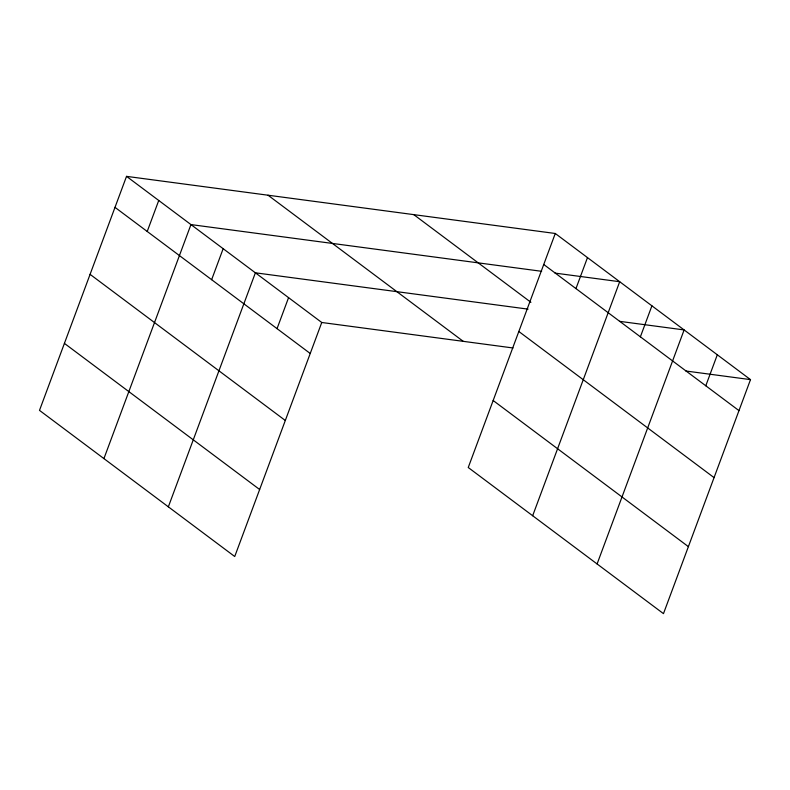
<?xml version="1.0" encoding="UTF-8"?>
<svg xmlns="http://www.w3.org/2000/svg" width="790" height="790" viewBox="0 0 790 790"><rect width="100%" height="100%" fill="white"/><g stroke="black" fill="none" stroke-linecap="round" stroke-linejoin="round"><path stroke-width="1.19" d="M126.528 176.358L39.5 410.375L234.729 556.515L321.757 322.488L126.528 176.358L555.271 233.484L750.5 379.625L663.472 613.642L468.243 467.512L555.271 233.484M147.217 231.47L158.741 200.472M103.924 458.605L190.953 224.587L541.634 271.306M211.641 279.69L223.165 248.692M168.349 506.825L255.387 272.807L528.066 309.137M277.043 328.65L288.567 297.652M575.959 288.597L587.483 257.599M532.667 515.732L619.696 281.714L555.054 273.103M640.384 336.826L651.908 305.829M597.092 563.961L684.12 329.934L619.479 321.323M705.786 385.777L717.31 354.779M321.757 322.488L513.046 347.975M685.858 371.004L750.5 379.625M543.747 264.482L738.976 410.622M413.782 214.633L530.919 302.313M518.823 331.484L714.051 477.614M268.017 195.209L463.246 341.339M493.158 400.51L688.386 546.64M115.004 207.355L310.233 353.486M90.09 274.357L285.318 420.487M64.415 343.383L259.643 489.514"/></g></svg>
